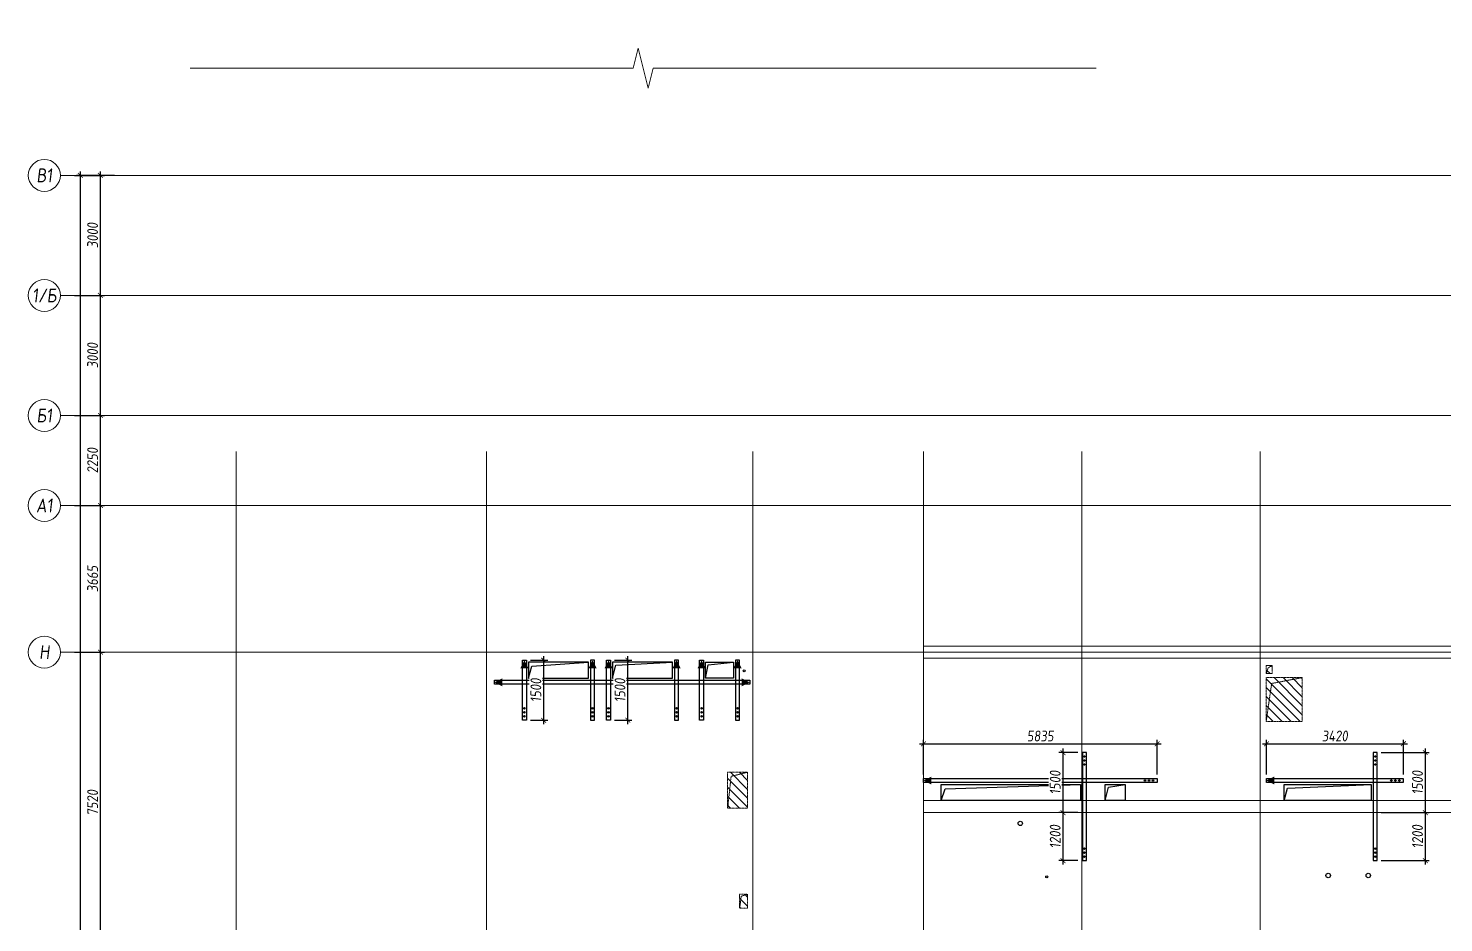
# Model space of a CAD drawing. Header units: millimetres. Extents: x -233751 to 529254, y -907864 to 285890.
# Drawn here: x 324364 to 359713, y -124074 to -101724 of the extents above; entities that cross this region are included whole.
import ezdxf
from ezdxf.enums import TextEntityAlignment as Align

# ---------------------------------------------------------------- set-up
doc = ezdxf.new("R2010")
doc.units = ezdxf.units.MM
doc.linetypes.add('ADSK_Штриховая_ш2 п1', pattern=[3, 2, -1])
doc.linetypes.add('осевая', pattern=[2, 1.25, -0.25, 0.25, -0.25])
doc.layers.get('0').update_dxf_attribs({"lineweight": 30})
doc.layers.get('Defpoints').update_dxf_attribs({"lineweight": 0})
for name, color, linetype, lineweight in [('КР_БалкиЖБ', 7, 'ADSK_Штриховая_ш2 п1', 5), ('КР_Металл', 3, 'Continuous', 30), ('КР_Новые отверстия', 5, 'Continuous', 30), ('КР_Оси', 7, 'Continuous', 5), ('КР_Размеры усиление', 1, 'Continuous', 5), ('КР_Сущ отверстия', 6, 'Continuous', 15), ('КР_Тонкая', 250, 'Continuous', 0)]:
    doc.layers.add(name, color=color, linetype=linetype, lineweight=lineweight)
doc.styles.add('ISOCPEUR', font='isocpeur.ttf', dxfattribs={"width": 0.85, "oblique": 7})
doc.dimstyles.new('R_100', dxfattribs={"dimtxt": 270, "dimasz": 120, "dimexe": 100, "dimexo": 100, "dimgap": 60, "dimtad": 1, "dimdec": 0, "dimrnd": 5, "dimzin": 0, "dimdsep": 46, "dimtxsty": 'ISOCPEUR', "dimblk": 'ARCHTICK', "dimcen": 0, "dimdle": 100, "dimclrd": 256, "dimclre": 256, "dimclrt": 256, "dimadec": 0, "dimazin": 0, "dimtfac": 2, "dimtdec": 0, "dimtmove": 0, "dimatfit": 3, "dimfxl": 1, "dimtvp": 3, "dimtfill": 1, "dimtolj": 1, "dimtzin": 0, "dimarcsym": 0})

# ---------------------------------------------------------------- blocks, each defined once
blk = doc.blocks.new('*U1903')
at = {"color": 0, "linetype": 'Continuous', "lineweight": -2}
blk.add_line((-74924, 0), (-75424, 0), dxfattribs=at)
at = {"color": 0, "linetype": 'ByBlock', "lineweight": -2, "ltscale": 10}
blk.add_line((0, 0), (-74924, 0), dxfattribs=at)
at = {"color": 0, "linetype": 'Continuous', "lineweight": -2}
blk.add_circle((-75824, 0), 400, dxfattribs=at)
at = {"color": 0, "linetype": 'Continuous', "lineweight": -2, "style": 'ISOCPEUR', "oblique": 7, "width": 0.856383}
blk.add_text('Н', height=347, dxfattribs=at).set_placement((-75824, 0), align=Align.MIDDLE_CENTER)
blk = doc.blocks.new('*U1904')
at = {"color": 0, "linetype": 'Continuous', "lineweight": -2}
blk.add_line((-74924, 0), (-75424, 0), dxfattribs=at)
at = {"color": 0, "linetype": 'ByBlock', "lineweight": -2, "ltscale": 10}
blk.add_line((0, 0), (-74924, 0), dxfattribs=at)
at = {"color": 0, "linetype": 'Continuous', "lineweight": -2}
blk.add_circle((-75824, 0), 400, dxfattribs=at)
at = {"color": 0, "linetype": 'Continuous', "lineweight": -2, "style": 'ISOCPEUR', "oblique": 7, "width": 0.856383}
blk.add_text('А1', height=347.4, dxfattribs=at).set_placement((-75824, 0), align=Align.MIDDLE_CENTER)
blk = doc.blocks.new('*U1905')
at = {"color": 0, "linetype": 'Continuous', "lineweight": -2}
blk.add_line((-74924, 0), (-75424, 0), dxfattribs=at)
at = {"color": 0, "linetype": 'ByBlock', "lineweight": -2, "ltscale": 10}
blk.add_line((0, 0), (-74924, 0), dxfattribs=at)
at = {"color": 0, "linetype": 'Continuous', "lineweight": -2}
blk.add_circle((-75824, 0), 400, dxfattribs=at)
at = {"color": 0, "linetype": 'Continuous', "lineweight": -2, "style": 'ISOCPEUR', "oblique": 7, "width": 0.856383}
blk.add_text('Б1', height=347.4, dxfattribs=at).set_placement((-75824, 0), align=Align.MIDDLE_CENTER)
blk = doc.blocks.new('*U1906')
at = {"color": 0, "linetype": 'Continuous', "lineweight": -2}
blk.add_line((-74924, 0), (-75424, 0), dxfattribs=at)
at = {"color": 0, "linetype": 'ByBlock', "lineweight": -2, "ltscale": 10}
blk.add_line((0, 0), (-74924, 0), dxfattribs=at)
at = {"color": 0, "linetype": 'Continuous', "lineweight": -2}
blk.add_circle((-75824, 0), 400, dxfattribs=at)
at = {"color": 0, "linetype": 'Continuous', "lineweight": -2, "style": 'ISOCPEUR', "oblique": 7, "width": 0.856383}
blk.add_text('1/Б', height=347.4, dxfattribs=at).set_placement((-75824, 0), align=Align.MIDDLE_CENTER)
blk = doc.blocks.new('*U1907')
at = {"color": 0, "linetype": 'Continuous', "lineweight": -2}
blk.add_line((-74924, 0), (-75424, 0), dxfattribs=at)
at = {"color": 0, "linetype": 'ByBlock', "lineweight": -2, "ltscale": 10}
blk.add_line((0, 0), (-74924, 0), dxfattribs=at)
at = {"color": 0, "linetype": 'Continuous', "lineweight": -2}
blk.add_circle((-75824, 0), 400, dxfattribs=at)
at = {"color": 0, "linetype": 'Continuous', "lineweight": -2, "style": 'ISOCPEUR', "oblique": 7, "width": 0.856383}
blk.add_text('В1', height=347.4, dxfattribs=at).set_placement((-75824, 0), align=Align.MIDDLE_CENTER)
blk = doc.blocks.new('*U1909')
at = {"color": 0, "linetype": 'ByBlock', "lineweight": -2, "ltscale": 10}
blk.add_line((0, 0), (0, -34307), dxfattribs=at)
at = {"color": 0, "linetype": 'Continuous', "lineweight": -2}
blk.add_line((0, -34307), (0, -34407), dxfattribs=at)
blk.add_circle((0, -34807), 400, dxfattribs=at)
at = {"color": 0, "linetype": 'Continuous', "lineweight": -2, "style": 'ISOCPEUR', "oblique": 7, "width": 0.856383}
blk.add_text('1', height=347, dxfattribs=at).set_placement((0, -34807), align=Align.MIDDLE_CENTER)
blk = doc.blocks.new('*U1910')
at = {"color": 0, "linetype": 'ByBlock', "lineweight": -2, "ltscale": 10}
blk.add_line((0, 0), (0, -34307), dxfattribs=at)
at = {"color": 0, "linetype": 'Continuous', "lineweight": -2}
blk.add_line((0, -34307), (0, -34407), dxfattribs=at)
blk.add_circle((0, -34807), 400, dxfattribs=at)
at = {"color": 0, "linetype": 'Continuous', "lineweight": -2, "style": 'ISOCPEUR', "oblique": 7, "width": 0.856383}
blk.add_text('2', height=347, dxfattribs=at).set_placement((0, -34807), align=Align.MIDDLE_CENTER)
blk = doc.blocks.new('*U1911')
at = {"color": 0, "linetype": 'ByBlock', "lineweight": -2, "ltscale": 10}
blk.add_line((0, 0), (0, -34307), dxfattribs=at)
at = {"color": 0, "linetype": 'Continuous', "lineweight": -2}
blk.add_line((0, -34307), (0, -34407), dxfattribs=at)
blk.add_circle((0, -34807), 400, dxfattribs=at)
at = {"color": 0, "linetype": 'Continuous', "lineweight": -2, "style": 'ISOCPEUR', "oblique": 7, "width": 0.856383}
blk.add_text('3', height=347, dxfattribs=at).set_placement((0, -34807), align=Align.MIDDLE_CENTER)
blk = doc.blocks.new('*U1912')
at = {"color": 0, "linetype": 'ByBlock', "lineweight": -2, "ltscale": 10}
blk.add_line((0, 0), (0, -34307), dxfattribs=at)
at = {"color": 0, "linetype": 'Continuous', "lineweight": -2}
blk.add_line((0, -34307), (0, -34407), dxfattribs=at)
blk.add_circle((0, -34807), 400, dxfattribs=at)
at = {"color": 0, "linetype": 'Continuous', "lineweight": -2, "style": 'ISOCPEUR', "oblique": 7, "width": 0.856383}
blk.add_text('5', height=347, dxfattribs=at).set_placement((0, -34807), align=Align.MIDDLE_CENTER)
blk = doc.blocks.new('*U1913')
at = {"color": 0, "linetype": 'ByBlock', "lineweight": -2, "ltscale": 10}
blk.add_line((0, 0), (0, -34307), dxfattribs=at)
at = {"color": 0, "linetype": 'Continuous', "lineweight": -2}
blk.add_line((0, -34307), (0, -34407), dxfattribs=at)
blk.add_circle((0, -34807), 400, dxfattribs=at)
at = {"color": 0, "linetype": 'Continuous', "lineweight": -2, "style": 'ISOCPEUR', "oblique": 7, "width": 0.856383}
blk.add_text('7', height=347, dxfattribs=at).set_placement((0, -34807), align=Align.MIDDLE_CENTER)
blk = doc.blocks.new('*U1914')
at = {"color": 0, "linetype": 'ByBlock', "lineweight": -2, "ltscale": 10}
blk.add_line((0, 0), (0, -34307), dxfattribs=at)
at = {"color": 0, "linetype": 'Continuous', "lineweight": -2}
blk.add_line((0, -34307), (0, -34407), dxfattribs=at)
blk.add_circle((0, -34807), 400, dxfattribs=at)
at = {"color": 0, "linetype": 'Continuous', "lineweight": -2, "style": 'ISOCPEUR', "oblique": 7, "width": 0.856383}
blk.add_text('9', height=347, dxfattribs=at).set_placement((0, -34807), align=Align.MIDDLE_CENTER)
blk = doc.blocks.new('*U1922')
at = {"color": 0, "linetype": 'Continuous', "lineweight": -2}
blk.add_wipeout([(0, 0), (543, 0), (1087, 0), (1630, 0), (2173, 0), (2716, 0), (3260, 0), (3803, 0), (4346, 0), (4889, 0), (5433, 0), (5976, 0), (6519, 0), (7062, 0), (7606, 0), (8149, 0), (8692, 0), (9235, 0), (9779, 0), (10322, 0), (10865, 0), (10871, 25), (10878, 50), (10884, 75), (10890, 100), (10896, 125), (10903, 150), (10909, 175), (10915, 200), (10921, 225), (10928, 250), (10934, 275), (10940, 300), (10946, 325), (10953, 350), (10959, 375), (10965, 400), (10971, 425), (10978, 450), (10984, 475), (10990, 500), (11003, 450), (11015, 400), (11028, 350), (11040, 300), (11053, 250), (11065, 200), (11078, 150), (11090, 100), (11103, 50), (11115, 0), (11128, -50), (11140, -100), (11153, -150), (11165, -200), (11178, -250), (11190, -300), (11203, -350), (11215, -400), (11228, -450), (11240, -500), (11246, -475), (11253, -450), (11259, -425), (11265, -400), (11271, -375), (11278, -350), (11284, -325), (11290, -300), (11296, -275), (11303, -250), (11309, -225), (11315, -200), (11321, -175), (11328, -150), (11334, -125), (11340, -100), (11346, -75), (11353, -50), (11359, -25), (11365, 0), (11908, 0), (12452, 0), (12995, 0), (13538, 0), (14081, 0), (14625, 0), (15168, 0), (15711, 0), (16254, 0), (16798, 0), (17341, 0), (17884, 0), (18427, 0), (18971, 0), (19514, 0), (20057, 0), (20600, 0), (21144, 0), (21687, 0), (22230, 0), (22230, 1000), (0, 1000)], dxfattribs=at)
blk.add_lwpolyline([(-200, 0), (0, 0), (10865, 0), (10990, 500), (11240, -500), (11365, 0), (22230, 0), (22430, 0)], dxfattribs=at)
blk = doc.blocks.new('_ArchTick')
at = {"color": 0, "linetype": 'ByBlock', "const_width": 0.15}
blk.add_lwpolyline([(-0.5, -0.5), (0.5, 0.5)], dxfattribs=at)
blk = doc.blocks.new('*D193')
at = {"layer": 'Defpoints', "color": 0, "transparency": 16777216}
for p in [(325664, -105399), (326616, -105399), (326666, -144794)]:
    blk.add_point(p, dxfattribs=at)
at = {"layer": 'КР_Оси', "lineweight": -2, "transparency": 16777216}
for p, q in [((325664, -144894), (325664, -105299)), ((326516, -105399), (325564, -105399)), ((326566, -144794), (325564, -144794))]:
    blk.add_line(p, q, dxfattribs=at)
at = {"layer": 'КР_Оси', "lineweight": -2, "transparency": 16777216, "xscale": 120, "yscale": 120, "zscale": 120}
for p, rotation in [((325664, -105399), 90), ((325664, -144794), 270)]:
    blk.add_blockref('_ArchTick', p, dxfattribs=dict(at, rotation=rotation))
at = {"layer": 'КР_Оси', "transparency": 16777216, "insert": (325469, -126712), "char_height": 270, "attachment_point": 5, "rotation": 90, "style": 'ISOCPEUR', "bg_fill": 3, "box_fill_scale": 1.1, "bg_fill_color": 256, "bg_fill_true_color": 13158600, "bg_fill_transparency": 0}
blk.add_mtext('\\A1;39395', dxfattribs=at)
blk = doc.blocks.new('*D210')
at = {"layer": 'Defpoints', "color": 0, "transparency": 16777216}
for p in [(325414, -117314), (326164, -117314), (325414, -124834)]:
    blk.add_point(p, dxfattribs=at)
at = {"layer": 'КР_Оси', "lineweight": -2, "transparency": 16777216}
for p, q in [((325514, -117314), (326264, -117314)), ((326164, -124934), (326164, -117214)), ((325514, -124834), (326264, -124834))]:
    blk.add_line(p, q, dxfattribs=at)
at = {"layer": 'КР_Оси', "lineweight": -2, "transparency": 16777216, "xscale": 120, "yscale": 120, "zscale": 120}
for p, rotation in [((326164, -117314), 90), ((326164, -124834), 270)]:
    blk.add_blockref('_ArchTick', p, dxfattribs=dict(at, rotation=rotation))
at = {"layer": 'КР_Оси', "transparency": 16777216, "insert": (325969, -121074), "char_height": 270, "attachment_point": 5, "rotation": 90, "style": 'ISOCPEUR', "bg_fill": 3, "box_fill_scale": 1.1, "bg_fill_color": 256, "bg_fill_true_color": 13158600, "bg_fill_transparency": 0}
blk.add_mtext('\\A1;7520', dxfattribs=at)
blk = doc.blocks.new('*D211')
at = {"layer": 'Defpoints', "color": 0, "transparency": 16777216}
for p in [(325414, -113649), (326164, -113649), (325414, -117314)]:
    blk.add_point(p, dxfattribs=at)
at = {"layer": 'КР_Оси', "lineweight": -2, "transparency": 16777216}
for p, q in [((325514, -113649), (326264, -113649)), ((326164, -117414), (326164, -113549)), ((325514, -117314), (326264, -117314))]:
    blk.add_line(p, q, dxfattribs=at)
at = {"layer": 'КР_Оси', "lineweight": -2, "transparency": 16777216, "xscale": 120, "yscale": 120, "zscale": 120}
for p, rotation in [((326164, -113649), 90), ((326164, -117314), 270)]:
    blk.add_blockref('_ArchTick', p, dxfattribs=dict(at, rotation=rotation))
at = {"layer": 'КР_Оси', "transparency": 16777216, "insert": (325969, -115482), "char_height": 270, "attachment_point": 5, "rotation": 90, "style": 'ISOCPEUR', "bg_fill": 3, "box_fill_scale": 1.1, "bg_fill_color": 256, "bg_fill_true_color": 13158600, "bg_fill_transparency": 0}
blk.add_mtext('\\A1;3665', dxfattribs=at)
blk = doc.blocks.new('*D212')
at = {"layer": 'Defpoints', "color": 0, "transparency": 16777216}
for p in [(325414, -111399), (326164, -111399), (325414, -113649)]:
    blk.add_point(p, dxfattribs=at)
at = {"layer": 'КР_Оси', "lineweight": -2, "transparency": 16777216}
for p, q in [((326164, -113749), (326164, -111299)), ((325514, -111399), (326264, -111399)), ((325514, -113649), (326264, -113649))]:
    blk.add_line(p, q, dxfattribs=at)
at = {"layer": 'КР_Оси', "lineweight": -2, "transparency": 16777216, "xscale": 120, "yscale": 120, "zscale": 120}
for p, rotation in [((326164, -111399), 90), ((326164, -113649), 270)]:
    blk.add_blockref('_ArchTick', p, dxfattribs=dict(at, rotation=rotation))
at = {"layer": 'КР_Оси', "transparency": 16777216, "insert": (325969, -112524), "char_height": 270, "attachment_point": 5, "rotation": 90, "style": 'ISOCPEUR', "bg_fill": 3, "box_fill_scale": 1.1, "bg_fill_color": 256, "bg_fill_true_color": 13158600, "bg_fill_transparency": 0}
blk.add_mtext('\\A1;2250', dxfattribs=at)
blk = doc.blocks.new('*D213')
at = {"layer": 'Defpoints', "color": 0, "transparency": 16777216}
for p in [(325414, -108399), (326164, -108399), (325414, -111399)]:
    blk.add_point(p, dxfattribs=at)
at = {"layer": 'КР_Оси', "lineweight": -2, "transparency": 16777216}
for p, q in [((325514, -108399), (326264, -108399)), ((326164, -111499), (326164, -108299)), ((325514, -111399), (326264, -111399))]:
    blk.add_line(p, q, dxfattribs=at)
at = {"layer": 'КР_Оси', "lineweight": -2, "transparency": 16777216, "xscale": 120, "yscale": 120, "zscale": 120}
for p, rotation in [((326164, -108399), 90), ((326164, -111399), 270)]:
    blk.add_blockref('_ArchTick', p, dxfattribs=dict(at, rotation=rotation))
at = {"layer": 'КР_Оси', "transparency": 16777216, "insert": (325969, -109899), "char_height": 270, "attachment_point": 5, "rotation": 90, "style": 'ISOCPEUR', "bg_fill": 3, "box_fill_scale": 1.1, "bg_fill_color": 256, "bg_fill_true_color": 13158600, "bg_fill_transparency": 0}
blk.add_mtext('\\A1;3000', dxfattribs=at)
blk = doc.blocks.new('*D195')
at = {"layer": 'Defpoints', "color": 0, "transparency": 16777216}
for p in [(325414, -105399), (326164, -105399), (325414, -108399)]:
    blk.add_point(p, dxfattribs=at)
at = {"layer": 'КР_Оси', "lineweight": -2, "transparency": 16777216}
for p, q in [((326164, -108499), (326164, -105299)), ((325514, -105399), (326264, -105399)), ((325514, -108399), (326264, -108399))]:
    blk.add_line(p, q, dxfattribs=at)
at = {"layer": 'КР_Оси', "lineweight": -2, "transparency": 16777216, "xscale": 120, "yscale": 120, "zscale": 120}
for p, rotation in [((326164, -105399), 90), ((326164, -108399), 270)]:
    blk.add_blockref('_ArchTick', p, dxfattribs=dict(at, rotation=rotation))
at = {"layer": 'КР_Оси', "transparency": 16777216, "insert": (325969, -106899), "char_height": 270, "attachment_point": 5, "rotation": 90, "style": 'ISOCPEUR', "bg_fill": 3, "box_fill_scale": 1.1, "bg_fill_color": 256, "bg_fill_true_color": 13158600, "bg_fill_transparency": 0}
blk.add_mtext('\\A1;3000', dxfattribs=at)
blk = doc.blocks.new('*D215')
at = {"layer": 'Defpoints', "color": 0, "transparency": 16777216}
for p in [(350205, -119822), (350675, -119822), (350675, -121322)]:
    blk.add_point(p, dxfattribs=at)
at = {"layer": 'КР_Размеры усиление', "color": 3, "lineweight": -2, "transparency": 16777216}
for p, q in [((350575, -119822), (350105, -119822)), ((350205, -121422), (350205, -119722)), ((350575, -121322), (350105, -121322))]:
    blk.add_line(p, q, dxfattribs=at)
at = {"layer": 'КР_Размеры усиление', "color": 3, "lineweight": -2, "transparency": 16777216, "xscale": 120, "yscale": 120, "zscale": 120}
for p, rotation in [((350205, -119822), 90), ((350205, -121322), 270)]:
    blk.add_blockref('_ArchTick', p, dxfattribs=dict(at, rotation=rotation))
at = {"layer": 'КР_Размеры усиление', "color": 3, "transparency": 16777216, "insert": (350010, -120572), "char_height": 270, "attachment_point": 5, "rotation": 90, "style": 'ISOCPEUR', "bg_fill": 3, "box_fill_scale": 1.1, "bg_fill_color": 256, "bg_fill_true_color": 13158600, "bg_fill_transparency": 0}
blk.add_mtext('\\A1;1500', dxfattribs=at)
blk = doc.blocks.new('*D216')
at = {"layer": 'Defpoints', "color": 0, "transparency": 16777216}
for p in [(358705, -119604), (355285, -120472), (358705, -120472)]:
    blk.add_point(p, dxfattribs=at)
at = {"layer": 'КР_Размеры усиление', "color": 1, "lineweight": -2, "transparency": 16777216}
for p, q in [((355185, -119604), (358805, -119604)), ((355285, -120372), (355285, -119504)), ((358705, -120372), (358705, -119504))]:
    blk.add_line(p, q, dxfattribs=at)
at = {"layer": 'КР_Размеры усиление', "color": 1, "lineweight": -2, "transparency": 16777216, "xscale": 120, "yscale": 120, "zscale": 120, "rotation": 180}
blk.add_blockref('_ArchTick', (355285, -119604), dxfattribs=at)
at = {"layer": 'КР_Размеры усиление', "color": 1, "lineweight": -2, "transparency": 16777216, "xscale": 120, "yscale": 120, "zscale": 120}
blk.add_blockref('_ArchTick', (358705, -119604), dxfattribs=at)
at = {"layer": 'КР_Размеры усиление', "color": 1, "transparency": 16777216, "insert": (356995, -119409), "char_height": 270, "attachment_point": 5, "style": 'ISOCPEUR', "bg_fill": 3, "box_fill_scale": 1.1, "bg_fill_color": 256, "bg_fill_true_color": 13158600, "bg_fill_transparency": 0}
blk.add_mtext('\\A1;3420', dxfattribs=at)
blk = doc.blocks.new('*D221')
at = {"layer": 'Defpoints', "color": 0, "transparency": 16777216}
for p in [(358055, -121322), (358055, -122523), (359254, -122523)]:
    blk.add_point(p, dxfattribs=at)
at = {"layer": 'КР_Размеры усиление', "color": 3, "lineweight": -2, "transparency": 16777216}
for p, q in [((359254, -121222), (359254, -122623)), ((358155, -121322), (359354, -121322)), ((358155, -122523), (359354, -122523))]:
    blk.add_line(p, q, dxfattribs=at)
at = {"layer": 'КР_Размеры усиление', "color": 3, "lineweight": -2, "transparency": 16777216, "xscale": 120, "yscale": 120, "zscale": 120}
for p, rotation in [((359254, -121322), 90), ((359254, -122523), 270)]:
    blk.add_blockref('_ArchTick', p, dxfattribs=dict(at, rotation=rotation))
at = {"layer": 'КР_Размеры усиление', "color": 3, "transparency": 16777216, "insert": (359059, -121923), "char_height": 270, "attachment_point": 5, "rotation": 90, "style": 'ISOCPEUR', "bg_fill": 3, "box_fill_scale": 1.1, "bg_fill_color": 256, "bg_fill_true_color": 13158600, "bg_fill_transparency": 0}
blk.add_mtext('\\A1;1200', dxfattribs=at)
blk = doc.blocks.new('*D222')
at = {"layer": 'Defpoints', "color": 0, "transparency": 16777216}
for p in [(336804, -117514), (337235, -117514), (336804, -119015)]:
    blk.add_point(p, dxfattribs=at)
at = {"layer": 'КР_Размеры усиление', "color": 3, "lineweight": -2, "transparency": 16777216}
for p, q in [((336904, -117514), (337335, -117514)), ((337235, -119115), (337235, -117414)), ((336904, -119015), (337335, -119015))]:
    blk.add_line(p, q, dxfattribs=at)
at = {"layer": 'КР_Размеры усиление', "color": 3, "lineweight": -2, "transparency": 16777216, "xscale": 120, "yscale": 120, "zscale": 120}
for p, rotation in [((337235, -117514), 90), ((337235, -119015), 270)]:
    blk.add_blockref('_ArchTick', p, dxfattribs=dict(at, rotation=rotation))
at = {"layer": 'КР_Размеры усиление', "color": 3, "transparency": 16777216, "insert": (337040, -118265), "char_height": 270, "attachment_point": 5, "rotation": 90, "style": 'ISOCPEUR', "bg_fill": 3, "box_fill_scale": 1.1, "bg_fill_color": 256, "bg_fill_true_color": 13158600, "bg_fill_transparency": 0}
blk.add_mtext('\\A1;1500', dxfattribs=at)
blk = doc.blocks.new('*D223')
at = {"layer": 'Defpoints', "color": 0, "transparency": 16777216}
for p in [(338905, -117514), (339335, -117514), (338905, -119015)]:
    blk.add_point(p, dxfattribs=at)
at = {"layer": 'КР_Размеры усиление', "color": 3, "lineweight": -2, "transparency": 16777216}
for p, q in [((339005, -117514), (339435, -117514)), ((339335, -119115), (339335, -117414)), ((339005, -119015), (339435, -119015))]:
    blk.add_line(p, q, dxfattribs=at)
at = {"layer": 'КР_Размеры усиление', "color": 3, "lineweight": -2, "transparency": 16777216, "xscale": 120, "yscale": 120, "zscale": 120}
for p, rotation in [((339335, -117514), 90), ((339335, -119015), 270)]:
    blk.add_blockref('_ArchTick', p, dxfattribs=dict(at, rotation=rotation))
at = {"layer": 'КР_Размеры усиление', "color": 3, "transparency": 16777216, "insert": (339140, -118265), "char_height": 270, "attachment_point": 5, "rotation": 90, "style": 'ISOCPEUR', "bg_fill": 3, "box_fill_scale": 1.1, "bg_fill_color": 256, "bg_fill_true_color": 13158600, "bg_fill_transparency": 0}
blk.add_mtext('\\A1;1500', dxfattribs=at)
blk = doc.blocks.new('*D230')
at = {"layer": 'Defpoints', "color": 0, "transparency": 16777216}
for p in [(350205, -121322), (350675, -121322), (350675, -122523)]:
    blk.add_point(p, dxfattribs=at)
at = {"layer": 'КР_Размеры усиление', "color": 3, "lineweight": -2, "transparency": 16777216}
for p, q in [((350205, -122623), (350205, -121222)), ((350575, -121322), (350105, -121322)), ((350575, -122523), (350105, -122523))]:
    blk.add_line(p, q, dxfattribs=at)
at = {"layer": 'КР_Размеры усиление', "color": 3, "lineweight": -2, "transparency": 16777216, "xscale": 120, "yscale": 120, "zscale": 120}
for p, rotation in [((350205, -121322), 90), ((350205, -122523), 270)]:
    blk.add_blockref('_ArchTick', p, dxfattribs=dict(at, rotation=rotation))
at = {"layer": 'КР_Размеры усиление', "color": 3, "transparency": 16777216, "insert": (350010, -121923), "char_height": 270, "attachment_point": 5, "rotation": 90, "style": 'ISOCPEUR', "bg_fill": 3, "box_fill_scale": 1.1, "bg_fill_color": 256, "bg_fill_true_color": 13158600, "bg_fill_transparency": 0}
blk.add_mtext('\\A1;1200', dxfattribs=at)
blk = doc.blocks.new('*D231')
at = {"layer": 'Defpoints', "color": 0, "transparency": 16777216}
for p in [(352555, -119604), (346720, -120472), (352555, -120472)]:
    blk.add_point(p, dxfattribs=at)
at = {"layer": 'КР_Размеры усиление', "color": 1, "lineweight": -2, "transparency": 16777216}
for p, q in [((346620, -119604), (352655, -119604)), ((346720, -120372), (346720, -119504)), ((352555, -120372), (352555, -119504))]:
    blk.add_line(p, q, dxfattribs=at)
at = {"layer": 'КР_Размеры усиление', "color": 1, "lineweight": -2, "transparency": 16777216, "xscale": 120, "yscale": 120, "zscale": 120, "rotation": 180}
blk.add_blockref('_ArchTick', (346720, -119604), dxfattribs=at)
at = {"layer": 'КР_Размеры усиление', "color": 1, "lineweight": -2, "transparency": 16777216, "xscale": 120, "yscale": 120, "zscale": 120}
blk.add_blockref('_ArchTick', (352555, -119604), dxfattribs=at)
at = {"layer": 'КР_Размеры усиление', "color": 1, "transparency": 16777216, "insert": (349637, -119409), "char_height": 270, "attachment_point": 5, "style": 'ISOCPEUR', "bg_fill": 3, "box_fill_scale": 1.1, "bg_fill_color": 256, "bg_fill_true_color": 13158600, "bg_fill_transparency": 0}
blk.add_mtext('\\A1;5835', dxfattribs=at)
blk = doc.blocks.new('*D234')
at = {"layer": 'Defpoints', "color": 0, "transparency": 16777216}
for p in [(358055, -119822), (358055, -121322), (359254, -121322)]:
    blk.add_point(p, dxfattribs=at)
at = {"layer": 'КР_Размеры усиление', "color": 3, "lineweight": -2, "transparency": 16777216}
for p, q in [((358155, -119822), (359354, -119822)), ((359254, -119722), (359254, -121422)), ((358155, -121322), (359354, -121322))]:
    blk.add_line(p, q, dxfattribs=at)
at = {"layer": 'КР_Размеры усиление', "color": 3, "lineweight": -2, "transparency": 16777216, "xscale": 120, "yscale": 120, "zscale": 120}
for p, rotation in [((359254, -119822), 90), ((359254, -121322), 270)]:
    blk.add_blockref('_ArchTick', p, dxfattribs=dict(at, rotation=rotation))
at = {"layer": 'КР_Размеры усиление', "color": 3, "transparency": 16777216, "insert": (359059, -120572), "char_height": 270, "attachment_point": 5, "rotation": 90, "style": 'ISOCPEUR', "bg_fill": 3, "box_fill_scale": 1.1, "bg_fill_color": 256, "bg_fill_true_color": 13158600, "bg_fill_transparency": 0}
blk.add_mtext('\\A1;1500', dxfattribs=at)

msp = doc.modelspace()

# ---------------------------------------------------------------- hatches: boundary and pattern name
at = {"layer": 'КР_Металл', "lineweight": 5}
h = msp.add_hatch(color=6, dxfattribs=at)
h.dxf.hatch_style = 1
h.paths.add_polyline_path([(336754.3, -117514.3), (336854.3, -117714.3), (336654.3, -117714.3)])
h = msp.add_hatch(color=6, dxfattribs=at)
h.dxf.hatch_style = 1
h.paths.add_polyline_path([(338454.6, -117514.3), (338554.6, -117714.3), (338354.6, -117714.3)])
h = msp.add_hatch(color=6, dxfattribs=at)
h.dxf.hatch_style = 1
h.paths.add_polyline_path([(338854.6, -117514.3), (338954.6, -117714.3), (338754.6, -117714.3)])
h = msp.add_hatch(color=6, dxfattribs=at)
h.dxf.hatch_style = 1
h.paths.add_polyline_path([(340554.6, -117514.3), (340654.6, -117714.3), (340454.6, -117714.3)])
h = msp.add_hatch(color=6, dxfattribs=at)
h.dxf.hatch_style = 1
h.paths.add_polyline_path([(341179.6, -117514.3), (341279.6, -117714.3), (341079.6, -117714.3)])
h = msp.add_hatch(color=6, dxfattribs=at)
h.dxf.hatch_style = 1
h.paths.add_polyline_path([(342079.6, -117514.3), (342179.6, -117714.3), (341979.6, -117714.3)])
h = msp.add_hatch(color=6, dxfattribs=at)
h.dxf.hatch_style = 1
h.paths.add_polyline_path([(336004.6, -118067.6), (336204.6, -117967.6), (336204.6, -118167.6)])
h = msp.add_hatch(color=6, dxfattribs=at)
h.dxf.hatch_style = 1
h.paths.add_polyline_path([(342379.6, -118067.6), (342179.6, -117967.6), (342179.6, -118167.6)])
h = msp.add_hatch(color=6, dxfattribs=at)
h.dxf.hatch_style = 1
h.paths.add_polyline_path([(346719.6, -120521.5), (346919.6, -120421.5), (346919.6, -120621.5)])
h = msp.add_hatch(color=6, dxfattribs=at)
h.dxf.hatch_style = 1
h.paths.add_polyline_path([(355284.6, -120521.5), (355484.6, -120421.5), (355484.6, -120621.5)])
at = {"layer": 'КР_Сущ отверстия'}
h = msp.add_hatch(dxfattribs=at)
h.set_pattern_fill('ANSI31', scale=50, angle=90, style=0)
h.paths.add_polyline_path([(355429.6, -117649.3), (355279.6, -117649.3), (355279.6, -117849.3), (355429.6, -117849.3)])
h = msp.add_hatch(dxfattribs=at)
h.set_pattern_fill('ANSI31', scale=50, angle=90, style=0)
h.paths.add_polyline_path([(355279.6, -119049.3), (356179.6, -119049.3), (356179.6, -117949.3), (355279.6, -117949.3)])
h = msp.add_hatch(dxfattribs=at)
h.set_pattern_fill('ANSI31', scale=50, angle=90, style=0)
h.paths.add_polyline_path([(341829.6, -121214.3), (342329.6, -121214.3), (342329.6, -120314.3), (341829.6, -120314.3)])
h = msp.add_hatch(dxfattribs=at)
h.set_pattern_fill('ANSI31', scale=50, angle=90, style=0)
h.paths.add_polyline_path([(342329.6, -123364.3), (342129.6, -123364.3), (342129.6, -123714.3), (342329.6, -123714.3)])

# ---------------------------------------------------------------- linework, layer by layer
at = {"layer": 'КР_БалкиЖБ', "ltscale": 2}
for points in [[(346719.6, -117464.3), (380919.6, -117464.3), (380919.6, -117164.3), (346719.6, -117164.3)], [(346719.6, -121322.5), (380919.6, -121322.5), (380919.6, -121022.5), (346719.6, -121022.5)]]:
    msp.add_lwpolyline(points, close=True, dxfattribs=at)
at = {"layer": 'КР_Металл'}
for points in [[(336704.3, -117514.3), (336804.3, -117514.3), (336804.3, -119015.2), (336704.3, -119015.2)], [(338504.6, -117514.3), (338404.6, -117514.3), (338404.6, -119015.2), (338504.6, -119015.2)], [(338804.6, -117514.3), (338904.6, -117514.3), (338904.6, -119015.2), (338804.6, -119015.2)], [(340604.6, -117514.3), (340504.6, -117514.3), (340504.6, -119015.2), (340604.6, -119015.2)], [(341129.6, -117514.3), (341229.6, -117514.3), (341229.6, -119015.2), (341129.6, -119015.2)], [(342129.6, -117514.3), (342029.6, -117514.3), (342029.6, -119015.2), (342129.6, -119015.2)], [(350789.6, -119821.5), (350689.6, -119821.5), (350689.6, -122523.4), (350789.6, -122523.4)], [(358054.6, -119821.5), (357954.6, -119821.5), (357954.6, -122523.4), (358054.6, -122523.4)]]:
    msp.add_lwpolyline(points, close=True, dxfattribs=at)
at = {"layer": 'КР_Металл', "color": 1}
for points in [[(342379.6, -118017.6), (342379.6, -118117.6), (336004.6, -118117.6), (336004.6, -118017.6)], [(352554.6, -120471.5), (352554.6, -120571.5), (346719.6, -120571.5), (346719.6, -120471.5)], [(358704.6, -120471.5), (358704.6, -120571.5), (355284.6, -120571.5), (355284.6, -120471.5)]]:
    msp.add_lwpolyline(points, close=True, dxfattribs=at)
at = {"layer": 'КР_Металл'}
for centre in [(336754.3, -118715.2), (338454.6, -118715.2), (338854.6, -118715.2), (340554.6, -118715.2), (341179.6, -118715.2), (342079.6, -118715.2), (336754.3, -118815.2), (336754.3, -118915.2), (338454.6, -118815.2), (338454.6, -118915.2), (338854.6, -118815.2), (338854.6, -118915.2), (340554.6, -118815.2), (340554.6, -118915.2), (341179.6, -118815.2), (341179.6, -118915.2), (342079.6, -118815.2), (342079.6, -118915.2), (350739.6, -119921.5), (350739.6, -120021.5), (350739.6, -120121.5), (358004.6, -119921.5), (358004.6, -120021.5), (358004.6, -120121.5), (350739.6, -122223.4), (350739.6, -122323.4), (358004.6, -122223.4), (358004.6, -122323.4), (350739.6, -122423.4), (358004.6, -122423.4)]:
    msp.add_circle(centre, 20, dxfattribs=at)
at = {"layer": 'КР_Металл', "color": 1}
for centre in [(352254.6, -120521.5), (352354.6, -120521.5), (352454.6, -120521.5), (358404.6, -120521.5), (358504.6, -120521.5), (358604.6, -120521.5)]:
    msp.add_circle(centre, 20, dxfattribs=at)
at = {"layer": 'КР_Новые отверстия'}
for points in [[(336854.3, -117967.6), (338354.6, -117967.6), (338354.6, -117566.6), (336854.3, -117566.6)], [(338954.6, -117966.6), (340454.6, -117966.6), (340454.6, -117566.6), (338954.6, -117566.6)], [(341279.6, -117566.6), (341979.6, -117566.6), (341979.6, -117966.6), (341279.6, -117966.6)], [(347164.6, -120621.5), (350639.6, -120621.5), (350639.6, -121021.5), (347164.6, -121021.5)], [(351259.2, -120622.5), (351759.2, -120622.5), (351759.2, -121022.5), (351259.2, -121022.5)], [(355729.6, -120621.5), (357904.6, -120621.5), (357904.6, -121021.5), (355729.6, -121021.5)]]:
    msp.add_lwpolyline(points, close=True, dxfattribs=at)
for points in [[(336854.3, -117967.6), (336937, -117660), (338354.6, -117566.6)], [(338954.6, -117966.6), (339034.2, -117638), (340454.6, -117566.6)], [(341279.6, -117966.6), (341347.2, -117631.6), (341979.6, -117566.6)], [(347164.6, -121021.5), (347264.4, -120728.3), (350639.6, -120621.5)], [(351259.2, -121022.5), (351345, -120691.4), (351759.2, -120622.5)], [(355729.6, -121021.5), (355813, -120716.2), (357904.6, -120621.5)]]:
    msp.add_lwpolyline(points, dxfattribs=at)
for centre, radius in [((342242.7, -117777.5), 25), ((349138.6, -121592.5), 55), ((349797.9, -122928), 25), ((356828.3, -122894.6), 55), ((357828.9, -122895.2), 55)]:
    msp.add_circle(centre, radius, dxfattribs=at)
at = {"layer": 'КР_Сущ отверстия', "linetype": 'ADSK_Штриховая_ш2 п1', "ltscale": 0.3}
for points in [[(355279.6, -117849.3), (355429.6, -117849.3), (355429.6, -117649.3), (355279.6, -117649.3)], [(342329.6, -123714.3), (342129.6, -123714.3), (342129.6, -123364.3), (342329.6, -123364.3)]]:
    msp.add_lwpolyline(points, close=True, dxfattribs=at)
for points in [[(355284.6, -117849.3), (355329.1, -117704.7), (355429.6, -117649.3)], [(342129.6, -123714.3), (342168.5, -123413.8), (342329.6, -123364.3)]]:
    msp.add_lwpolyline(points, dxfattribs=at)
at = {"layer": 'КР_Сущ отверстия', "linetype": 'ADSK_Штриховая_ш2 п1'}
for points in [[(355279.6, -117949.3), (356179.6, -117949.3), (356179.6, -119049.3), (355279.6, -119049.3)], [(342329.6, -120314.3), (341829.6, -120314.3), (341829.6, -121214.3), (342329.6, -121214.3)]]:
    msp.add_lwpolyline(points, close=True, dxfattribs=at)
for points in [[(355279.6, -119049.3), (355415.9, -118096.3), (356179.6, -117949.3)], [(341829.6, -121214.3), (341916.7, -120415.9), (342329.6, -120314.3)]]:
    msp.add_lwpolyline(points, dxfattribs=at)

# ---------------------------------------------------------------- block references
at = {"layer": 'КР_Оси', "linetype": 'осевая'}
for name, p in [('*U1907', (400588, -105399.3)), ('*U1906', (400588, -108399.3)), ('*U1905', (400588, -111399.3)), ('*U1909', (329554.6, -112298.1)), ('*U1910', (335804.6, -112298.1)), ('*U1911', (342454.6, -112298.1)), ('*U1912', (346719.6, -112298.1)), ('*U1913', (350674.6, -112298.1)), ('*U1914', (355129.6, -112298.1)), ('*U1904', (400588, -113649.3)), ('*U1903', (400588, -117314.3))]:
    msp.add_blockref(name, p, dxfattribs=at)
at = {"layer": 'КР_Тонкая'}
msp.add_blockref('*U1922', (328603.2, -102724.2), dxfattribs=at)

# ---------------------------------------------------------------- next in the draw order: dimensions: what is measured, and where the dimension line sits
at = {"layer": 'КР_Оси'}
dim = msp.add_linear_dim(base=(325663.8, -105399.3), p1=(326666.3, -144794.3), p2=(326616.3, -105399.3), angle=90, dimstyle='R_100', override={"dimpost": '\\X'}, dxfattribs=at)
dim.commit()
dim.dimension.update_dxf_attribs({"geometry": '*D193', "text_midpoint": (325663.8, -126712.4), "dimtype": 160})
at = {"layer": 'КР_Размеры усиление'}
for p1, p2, distance, override, picture, middle in [((336804.3, -119015.2), (336804.3, -117514.3), -430.2, {"dimpost": '\\X', "dimclrd": 3, "dimclre": 3, "dimclrt": 3}, '*D222', (337039.5, -118264.8)), ((338904.6, -119015.2), (338904.6, -117514.3), -430.2, {"dimpost": '\\X', "dimclrd": 3, "dimclre": 3, "dimclrt": 3}, '*D223', (339139.8, -118264.8)), ((346719.6, -120471.5), (352554.6, -120471.5), 868, {"dimpost": '\\X', "dimclrd": 1, "dimclre": 1, "dimclrt": 1}, '*D231', (349637.1, -119408.5)), ((358054.6, -119821.5), (358054.6, -121322.5), 1199.2, {"dimpost": '\\X', "dimclrd": 3, "dimclre": 3, "dimclrt": 3}, '*D234', (359058.8, -120572)), ((350674.6, -122523.4), (350674.6, -121322.5), 469.9, {"dimpost": '\\X', "dimclrd": 3, "dimclre": 3, "dimclrt": 3}, '*D230', (350009.7, -121922.9))]:
    dim = msp.add_aligned_dim(p1=p1, p2=p2, distance=distance, dimstyle='R_100', override=override, dxfattribs=at)
    dim.commit()
    dim.dimension.update_dxf_attribs({"geometry": picture, "text_midpoint": middle})

# ---------------------------------------------------------------- next in the draw order: dimensions: what is measured, and where the dimension line sits
at = {"layer": 'КР_Оси'}
dim = msp.add_linear_dim(base=(326163.8, -117314.3), p1=(325413.8, -124834.3), p2=(325413.8, -117314.3), angle=90, dimstyle='R_100', override={"dimpost": '\\X'}, dxfattribs=at)
dim.commit()
dim.dimension.update_dxf_attribs({"geometry": '*D210', "text_midpoint": (325968.8, -121074.3)})
at = {"layer": 'КР_Размеры усиление'}
for base, p1, p2, angle, override, picture, middle in [((358704.6, -119603.5), (355284.6, -120471.5), (358704.6, -120471.5), 180, {"dimpost": '\\X', "dimclrd": 1, "dimclre": 1, "dimclrt": 1, "dimtmove": 1}, '*D216', (356994.6, -119408.5)), ((350204.7, -119821.5), (350674.6, -121322.5), (350674.6, -119821.5), 270, {"dimpost": '\\X', "dimclrd": 3, "dimclre": 3, "dimclrt": 3}, '*D215', (350009.7, -120572)), ((359253.8, -122523.4), (358054.6, -121322.5), (358054.6, -122523.4), 90, {"dimpost": '\\X', "dimclrd": 3, "dimclre": 3, "dimclrt": 3}, '*D221', (359058.8, -121922.9))]:
    dim = msp.add_linear_dim(base=base, p1=p1, p2=p2, angle=angle, dimstyle='R_100', override=override, dxfattribs=at)
    dim.commit()
    dim.dimension.update_dxf_attribs({"geometry": picture, "text_midpoint": middle})

# ---------------------------------------------------------------- next in the draw order: dimensions: what is measured, and where the dimension line sits
at = {"layer": 'КР_Оси'}
dim = msp.add_linear_dim(base=(326163.8, -113649.3), p1=(325413.8, -117314.3), p2=(325413.8, -113649.3), angle=90, dimstyle='R_100', override={"dimpost": '\\X'}, dxfattribs=at)
dim.commit()
dim.dimension.update_dxf_attribs({"geometry": '*D211', "text_midpoint": (325968.8, -115481.8)})

# ---------------------------------------------------------------- next in the draw order: dimensions: what is measured, and where the dimension line sits
dim = msp.add_linear_dim(base=(326163.8, -111399.3), p1=(325413.8, -113649.3), p2=(325413.8, -111399.3), angle=90, dimstyle='R_100', override={"dimpost": '\\X'}, dxfattribs=at)
dim.commit()
dim.dimension.update_dxf_attribs({"geometry": '*D212', "text_midpoint": (325968.8, -112524.3)})

# ---------------------------------------------------------------- next in the draw order: dimensions: what is measured, and where the dimension line sits
dim = msp.add_linear_dim(base=(326163.8, -108399.3), p1=(325413.8, -111399.3), p2=(325413.8, -108399.3), angle=90, dimstyle='R_100', override={"dimpost": '\\X'}, dxfattribs=at)
dim.commit()
dim.dimension.update_dxf_attribs({"geometry": '*D213', "text_midpoint": (325968.8, -109899.3)})

# ---------------------------------------------------------------- next in the draw order: dimensions: what is measured, and where the dimension line sits
dim = msp.add_linear_dim(base=(326163.8, -105399.3), p1=(325413.8, -108399.3), p2=(325413.8, -105399.3), angle=90, dimstyle='R_100', override={"dimpost": '\\X'}, dxfattribs=at)
dim.commit()
dim.dimension.update_dxf_attribs({"geometry": '*D195', "text_midpoint": (325968.8, -106899.3)})

doc.saveas('drawing.dxf')
